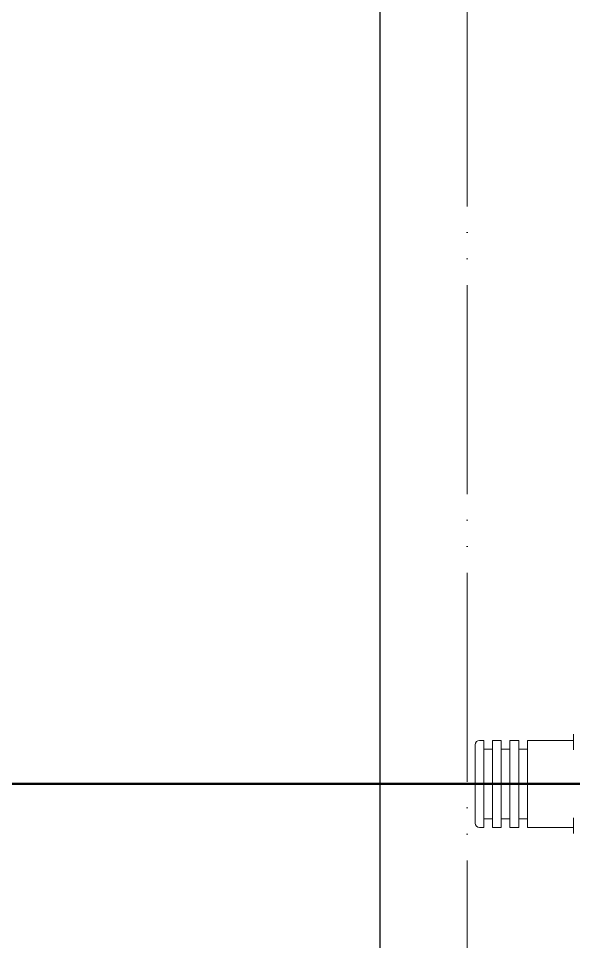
# Model space of a CAD drawing. Header units: millimetres. Extents: x 163705 to 1616509, y 81827 to 302547.
# Drawn here: x 213412 to 214050, y 143379 to 144438 of the extents above; entities that cross this region are included whole.
import ezdxf

# ---------------------------------------------------------------- set-up
doc = ezdxf.new("R2010")
doc.units = ezdxf.units.MM
doc.header["$LTSCALE"] = 10
doc.linetypes.add('ACAD_ISO05W100', pattern=[33, 24, -3, 0, -3, 0, -3])
doc.linetypes.add('CENTER2', pattern=[28.575, 19.05, -3.175, 3.175, -3.175])
for name, color, linetype, lineweight in [('1-中心线', 1, 'CENTER2', 0), ('1-双点线', 8, 'ACAD_ISO05W100', 0), ('1-建筑轮廓', 7, 'Continuous', 20), ('1-设备轮廓', 2, 'Continuous', 18)]:
    doc.layers.add(name, color=color, linetype=linetype, lineweight=lineweight)

# ---------------------------------------------------------------- blocks, each defined once
blk = doc.blocks.new('G$C5C029050')
at = {"layer": '1-双点线'}
blk.add_line((32218.6, 77039.4), (32218.6, 45039.4), dxfattribs=at)
blk = doc.blocks.new('G$C3B61D3F5')
for p, q in [((183, 239.1), (183, 256.9)), ((70, 245), (70, 155)), ((80, 250), (75, 250)), ((80, 250), (80, 150)), ((100, 250), (90, 250)), ((90, 250), (90, 150)), ((100, 250), (100, 150)), ((120, 250), (110, 250)), ((110, 250), (110, 150)), ((120, 250), (120, 150)), ((183, 250), (130, 250)), ((130, 250), (130, 150)), ((90, 240), (80, 240)), ((110, 240), (100, 240)), ((130, 240), (120, 240)), ((80, 160), (90, 160)), ((100, 160), (110, 160)), ((120, 160), (130, 160)), ((183, 143.1), (183, 160.9)), ((75, 150), (80, 150)), ((90, 150), (100, 150)), ((110, 150), (120, 150)), ((130, 150), (183, 150))]:
    blk.add_line(p, q)
for centre, radius, start, end in [((183.1, 256.9), 0.1, 90, 180), ((75, 245), 5, 90, 180), ((183.1, 239.1), 0.1, 180, 270), ((183.1, 160.9), 0.1, 90, 180), ((75, 155), 5, 180, 270), ((183.1, 143.1), 0.1, 180, 270)]:
    blk.add_arc(centre, radius, start, end)
at = {"layer": '1-中心线'}
blk.add_line((265, 200), (0, 200), dxfattribs=at)
blk = doc.blocks.new('A$C2f6614b9')
at = {"layer": '1-设备轮廓', "lineweight": 50, "ltscale": 5}
blk.add_line((16925, 950), (1300, 950), dxfattribs=at)
at = {"layer": '1-设备轮廓'}
blk.add_blockref('G$C3B61D3F5', (13739, 750), dxfattribs=at)

msp = doc.modelspace()

# ---------------------------------------------------------------- linework, layer by layer
msp.add_lwpolyline([(213827.833, 142459.632), (213827.833, 150859.632), (217527.839, 150859.632), (217527.839, 142459.632)], close=True)

# ---------------------------------------------------------------- block references
msp.add_blockref('A$C2f6614b9', (200127.833, 142609.632))
at = {"layer": '1-建筑轮廓'}
msp.add_blockref('G$C5C029050', (181709.24, 95820.209), dxfattribs=at)

doc.saveas('drawing.dxf')
